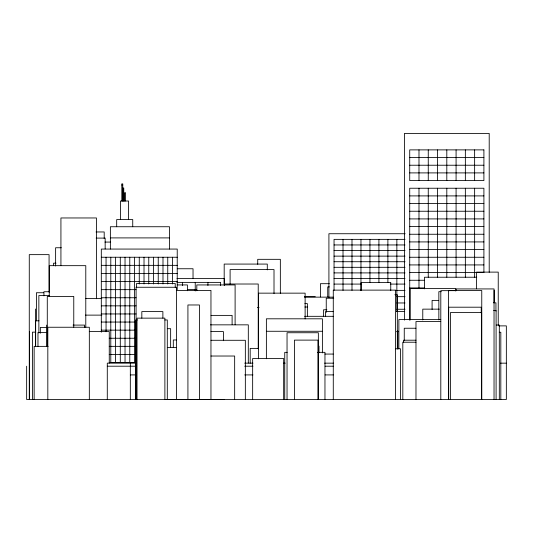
<?xml version="1.0" encoding="UTF-8"?>
<svg xmlns="http://www.w3.org/2000/svg" width="533" height="533" viewBox="0 0 533 533"><rect width="100%" height="100%" fill="white"/><g stroke="black" fill="none" stroke-linecap="round" stroke-linejoin="round"><path stroke-width="0.8" d="M409.717 157.561L483.904 157.561M409.717 165.23L483.904 165.23M409.717 172.899L483.904 172.899M121.817 185.004L122.757 185.004M409.717 195.904L483.904 195.904M409.717 203.573L483.904 203.573M409.717 211.241L483.904 211.241M409.717 218.91L483.904 218.91M409.717 226.585L483.904 226.585M96.02 231.962L104.202 231.962L104.202 238.597M405.16 233.734L328.914 233.734L328.914 297.554M409.717 234.254L483.904 234.254M110.378 237.905L169.487 237.905M96.153 238.098L105.161 238.098L105.161 248.918M405.02 239.364L334.044 239.364L334.044 290.372M409.717 241.922L483.904 241.922M104.948 242.075L110.697 242.075M334.044 244.953L405.02 244.953M61.328 247.752L55.619 247.752L55.619 265.994M409.717 249.591L483.904 249.591M334.044 250.543L405.02 250.543M334.044 256.133L405.02 256.133M101.31 257.246L177.229 257.246M409.717 257.259L483.904 257.259M334.044 261.723L405.02 261.723M56.005 263.182L53.54 263.182L53.54 265.674M409.717 264.928L483.904 264.928M101.31 265.347L177.229 265.347M334.044 267.313L405.02 267.313M177.282 268.752L193.033 268.752L193.033 278.426M409.717 272.596L483.904 272.596L483.904 188.236L409.717 188.236L409.717 320.146M334.044 272.903L405.02 272.903M101.31 273.449L177.229 273.449M476.722 277.233L424.495 277.233L424.495 288.879M176.976 278.426L224.266 278.426L224.266 285.641M334.044 278.493L405.02 278.493M409.717 280.265L424.395 280.265M101.31 281.551L177.229 281.551M176.969 282.383L220.635 282.383L220.635 285.508M329.361 283.689L320.413 283.689L320.413 296.921M224.46 284.016L258.225 284.016L258.225 348.822M334.044 284.082L360.968 284.082M390.336 284.082L405.02 284.082M177.516 284.928L187.396 284.928L187.396 290.745M329.387 286.907L327.728 286.907L327.728 296.841M409.717 287.933L424.395 287.933M187.29 289.419L196.817 289.419M101.31 289.652L136.108 289.652M176.403 290.405L210.961 290.405L210.961 399.503M395.233 290.372L405.02 290.372M456.455 290.658L440.804 290.658L440.804 399.503M49.649 291.731L43.939 291.731L43.939 295.875M441.311 291.664L438.846 291.664L438.846 319.867M43.686 292.737L36.417 292.737L36.417 320.879M394.873 294.736L397.325 294.736L397.325 348.782M49.462 295.542L38.862 295.542L38.862 332.965M304.483 296.714L315.289 296.714M396.858 296.668L405.02 296.668M304.436 297.141L333.305 297.141M101.31 297.747L136.108 297.747M333.745 298.233L326.249 298.233L326.249 312.345M85.367 298.52L101.85 298.52M438.706 300.392L432.09 300.392L432.09 309.473M493.551 302.824L495.943 302.824L495.943 311.092M396.858 302.964L405.02 302.964M304.876 303.597L307.374 303.597L307.374 316.096M101.31 305.849L136.108 305.849M304.876 307.015L307.374 307.015M257.419 307.521L259.071 307.521M439.332 309.147L422.776 309.147L422.776 319.92M396.858 309.253L405.02 309.253M326.876 309.78L323.551 309.78L323.551 316.429M493.645 310.592L496.096 310.592L496.096 399.503M396.525 311.479L404.747 311.479M333.105 311.605L325.616 311.605L325.616 316.582M101.31 313.95L136.108 313.95M85.367 315.123L101.85 315.123M211.041 315.389L232.108 315.389L232.108 324.464M304.583 316.322L333.285 316.322M440.804 319.58L398.871 319.58L398.871 348.715M137.387 319.953L135.722 319.953L135.722 399.503M164.804 319.953L167.302 319.953L167.302 399.503M38.989 320.799L35.664 320.799L35.664 346.483M440.804 321.546L415.98 321.546L415.98 399.503M101.31 322.052L136.108 322.052M210.428 324.844L248.311 324.844L248.311 363.006M496.236 325.043L499.314 325.043L499.314 399.503M73.054 325.09L84.594 325.09L84.594 327.568M498.861 325.883L506.35 325.883L506.35 399.503L26.65 399.503L26.65 366.204M46.884 327.442L40.341 327.442L40.341 333.245M415.887 328.241L404.261 328.241L404.261 340.667M167.422 328.688L170.64 328.688L170.64 347.629M101.31 330.147L136.108 330.147M266.38 331.273L322.392 331.273M89.284 331.539L109.265 331.539L109.265 363.033M210.941 331.599L223.407 331.599L223.407 340.707M396.439 331.666L398.091 331.666M35.724 332.146L32.446 332.146L32.446 399.503M499.268 332.259L500.82 332.259L500.82 399.503M47.024 332.492L37.976 332.492L37.976 346.557M109.218 338.248L136.108 338.248M176.463 339.967L173.305 339.967L173.305 347.603M416.013 340.201L403.621 340.201L403.621 342.672M210.961 340.287L245.347 340.287L245.347 399.503M416.026 342.226L402.815 342.226L402.815 399.503M48.143 346.37L34.145 346.37L34.145 399.503M109.218 346.35L136.108 346.35M167.435 347.603L176.463 347.603M258.398 348.389L250.19 348.389L250.19 363.233M395.526 348.789L400.49 348.789L400.49 399.503M287.207 352.34L284.742 352.34L284.742 399.503M317.581 352.34L324.963 352.34L324.963 399.503M324.943 354.065L333.218 354.065M109.218 354.452L136.108 354.452M210.961 356.024L234.653 356.024L234.653 399.503M109.218 362.553L136.108 362.553M136.082 363.16L107.286 363.16L107.286 399.557M244.707 363.16L252.942 363.16M283.556 363.16L285.222 363.16M324.604 363.16L333.685 363.16M500.52 363.16L506.35 363.16M107.286 366.204L136.082 366.204M244.714 366.204L252.942 366.204M325.117 366.204L333.405 366.204M130.325 374.912L136.082 374.912M244.714 374.912L252.942 374.912M325.117 374.912L333.405 374.912M166.189 399.57L224.266 399.57M498.235 325.403L498.235 272.116L476.475 272.116L476.475 288.766M494.158 290.219L494.158 302.637M494.038 399.503L494.038 288.933L456.188 288.933L456.188 290.598M489.207 272.29L489.207 133.43L404.414 133.43L404.414 320.1M481.759 399.503L481.759 290.538L448.4 290.538L448.4 399.503M481.632 399.503L481.632 312.498L450.512 312.498L450.512 399.503M481.246 313.018L481.246 307.201L448.699 307.201L448.699 399.503M474.63 149.886L474.63 180.567M474.63 188.236L474.63 277.2M465.356 149.886L465.356 180.567M465.356 188.236L465.356 277.2M456.081 149.886L456.081 180.567M456.081 188.236L456.081 277.2M455.728 290.998L455.728 288.513L410.15 288.513L410.15 319.987M446.807 149.886L446.807 180.567M446.807 188.236L446.807 277.2M437.533 149.886L437.533 180.567M437.533 188.236L437.533 277.2M428.259 149.886L428.259 180.567M428.259 188.236L428.259 277.2M418.985 149.886L418.985 180.567M418.985 188.236L418.985 287.933M397.791 330.88L397.791 349.068M396.858 239.364L396.858 311.612M395.573 399.503L395.573 290.119L333.278 290.119L333.278 399.503M390.749 290.625L390.749 282.403L361.141 282.403L361.141 290.625M387.884 239.364L387.884 282.483M378.916 239.364L378.916 282.483M369.942 239.364L369.942 282.483M360.968 239.364L360.968 290.372M351.993 239.364L351.993 290.372M343.019 239.364L343.019 290.372M322.392 352.919L322.392 318.807L266.38 318.807L266.38 358.742M318.987 346.104L318.987 352.679M318.354 399.503L318.354 332.739L287.04 332.739L287.04 399.503M317.961 399.503L317.961 340.114L294.429 340.114L294.429 399.503M305.123 318.907L305.123 293.15L258.538 293.15L258.538 358.796M283.669 399.503L283.669 358.529L252.649 358.529L252.649 399.503M280.351 293.33L280.351 259.324L257.725 259.324L257.725 264.301M274.009 293.576L274.009 269.578L230.103 269.578L230.103 284.475M267.293 269.891L267.293 264.075L224.186 264.075L224.186 284.016M235.106 324.784L235.106 284.935L196.81 284.935L196.81 290.745M207.93 282.383L207.93 285.508M199.442 399.517L199.442 304.976L187.922 304.976L187.922 399.523M195.231 282.383L195.231 290.985M182.526 282.383L182.526 285.508M177.229 289.652L177.229 249.064L101.31 249.064L101.31 332.186M176.403 399.503L176.403 287.267L136.082 287.267L136.082 399.503M175.23 287.267L175.23 283.476L136.561 283.476L136.561 287.267M172.485 257.246L172.485 283.982M169.487 249.064L169.487 226.738L110.378 226.738L110.378 249.064M167.742 257.246L167.742 283.982M164.884 399.53L164.884 318.141L137.021 318.141L137.021 399.543M162.991 257.246L162.991 283.982M162.878 318.141L162.878 311.605L141.831 311.605L141.831 318.141M158.248 257.246L158.248 283.982M153.504 257.246L153.504 283.982M148.76 257.246L148.76 283.982M144.017 257.246L144.017 283.982M139.273 257.246L139.273 283.982M134.523 257.246L134.523 362.553M132.737 226.738L132.737 219.576L116.687 219.576L116.687 226.738M130.325 363.16L130.325 399.543M129.779 257.246L129.779 362.553M128.566 219.576L128.566 201.014L120.431 201.014L120.431 219.576M125.601 201.014L125.601 192.766L124.542 192.766L124.542 201.014M125.035 257.246L125.035 362.553M123.763 201.014L123.763 188.002L122.976 188.002L122.976 201.014M122.757 201.014L122.757 183.858L121.817 183.858L121.817 201.014M120.291 257.246L120.291 362.553M115.548 257.246L115.548 362.553M110.797 257.246L110.797 362.553M106.054 257.246L106.054 331.773M96.44 298.74L96.44 217.964L60.929 217.964L60.929 265.427M89.331 399.503L89.331 327.249L47.823 327.249L47.823 399.503M85.786 327.182L85.786 265.667L49.249 265.667L49.249 296.421M73.767 327.182L73.767 296.428L47.284 296.428L47.284 346.303M49.123 292.124L49.069 254.641L29.275 254.641L29.275 399.503M46.684 325.09L46.684 346.583M35.538 309L35.538 346.363M29.535 331.739L29.535 399.503M483.904 149.886L409.717 149.886L409.717 180.567L483.904 180.567L483.904 149.886"/></g></svg>
